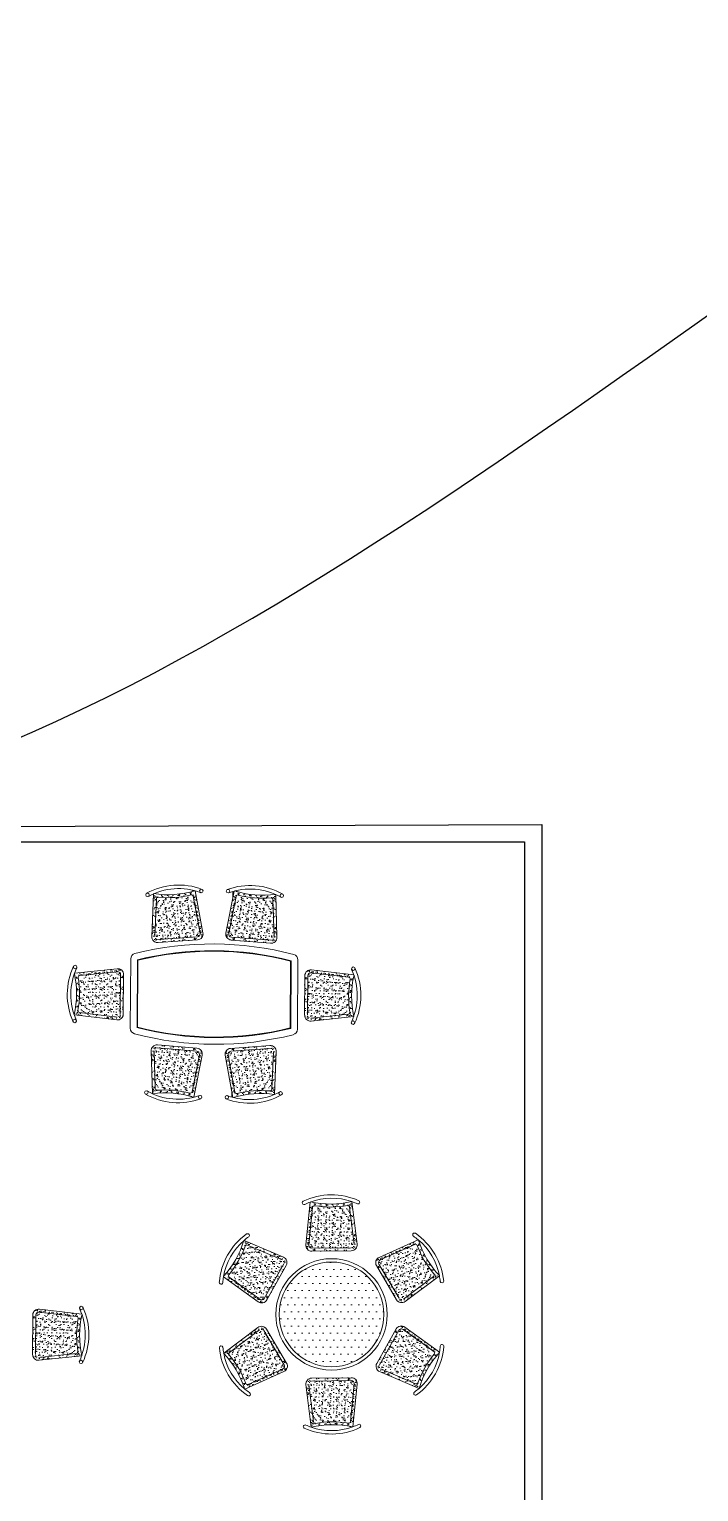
# Model space of a CAD drawing. Header units: millimetres. Extents: x 586 to 1010, y 369 to 668.
# Drawn here: x 821.52 to 830.38, y 455.25 to 474.61 of the extents above; entities that cross this region are included whole.
import ezdxf

# ---------------------------------------------------------------- set-up
doc = ezdxf.new("R2010")
doc.units = ezdxf.units.MM
doc.layers.add('finiture', color=7, linetype='Continuous', lineweight=20)

msp = doc.modelspace()

# ---------------------------------------------------------------- hatches: boundary and pattern name
at = {"layer": 'finiture'}
h = msp.add_hatch(dxfattribs=at)
h.set_pattern_fill('AR-SAND,_O', color=256, scale=0.001548, angle=89.6526)
h.set_pattern_definition([(311.558146, (412.019176, 1012.01906), (0.0754065833, 0.0078332724), [0, -0.0597736264, 0, -0.066852082, 0, -0.0639027256]), (281.558146, (412.01918, 1012.01906), (0.115627173, -0.061567602), [0, -0.0322462985, 0, -0.0538749133, 0, -0.020645496]), (241.558146, (412.01575, 1012.06731), (0.0088885044, -0.122140123), [0, -0.019662377, 0, -0.0707845576, 0, -0.0924131724]), (231.558146, (412.01575, 1012.06731), (0.042793749, -0.115476301), [0, -0.0098311886, 0, -0.04640321, 0, -0.053088418])])
edge = h.paths.add_edge_path()
edge.add_arc((823.741, 462.636), 0.0774, 274.0571, 370.3973)
edge.add_line((823.817, 462.65), (823.715, 463.207))
edge.add_ellipse((823.494, 462.415), major_axis=(0.585, 0.578), ratio=1, start_angle=29.7793, end_angle=30.1714)
edge.add_arc((823.351, 464.373), 1.218, 261.2539, 287.1161, ccw=False)
edge.add_ellipse((823.494, 462.415), major_axis=(0.585, 0.578), ratio=1, start_angle=68.8934, end_angle=69.0297)
edge.add_line((823.163, 463.168), (823.141, 462.602))
edge.add_arc((823.218, 462.599), 0.0774, 177.7169, 274.0571)
edge.add_line((823.224, 462.522), (823.746, 462.559))
h = msp.add_hatch(dxfattribs=at)
h.set_pattern_fill('AR-SAND,_O', color=256, scale=0.001548, angle=94.0581)
h.set_pattern_definition([(227.747029, (1242.549724, 1006.983086), (-0.075306047, 0.008747128), [0, -0.0597736264, 0, -0.066852082, 0, -0.0639027256]), (257.747029, (1242.54972, 1006.98309), (-0.116365282, -0.060160901), [0, -0.0322462985, 0, -0.0538749133, 0, -0.020645496]), (297.747029, (1242.55373, 1007.03129), (-0.0103690053, -0.122023354), [0, -0.019662377, 0, -0.0707845576, 0, -0.0924131724]), (307.747029, (1242.55373, 1007.03129), (-0.044190947, -0.114948864), [0, -0.0098311886, 0, -0.04640321, 0, -0.053088418])])
h.paths.add_polyline_path([(824.19, 462.556, -0.447008), (824.12, 462.648), (824.229, 463.204, -0.001711), (824.235, 463.206, 0.113327), (824.778, 463.159, -0.000595), (824.78, 463.158), (824.796, 462.592, -0.447008), (824.712, 462.513)])
h = msp.add_hatch(dxfattribs=at)
h.set_pattern_fill('AR-SAND,_O', color=256, scale=0.001548, angle=359.5466)
h.set_pattern_definition([(37.046588, (242.621985, 94.867634), (-0.0018775036, 0.075789102), [0, -0.0597736264, 0, -0.066852082, 0, -0.0639027256]), (7.046588, (242.62199, 94.86763), (0.070472091, 0.11042598), [0, -0.0322462985, 0, -0.0538749133, 0, -0.020645496]), (327.046588, (242.57362, 94.86802), (0.122460842, -0.000746604), [0, -0.019662377, 0, -0.0707845576, 0, -0.0924131724]), (317.046588, (242.57362, 94.86802), (0.118484662, 0.033577763), [0, -0.0098311886, 0, -0.04640321, 0, -0.053088418])])
h.paths.add_polyline_path([(822.766, 462.098, 0.447008), (822.681, 462.176), (822.117, 462.118, 0.001711), (822.115, 462.112, -0.113327), (822.112, 461.567, 0.000595), (822.113, 461.565), (822.675, 461.498, 0.447008), (822.762, 461.575)])
h = msp.add_hatch(dxfattribs=at)
h.set_pattern_fill('AR-SAND,_O', color=256, scale=0.001548, angle=359.5466)
h.set_pattern_definition([(142.258587, (1400.812455, 87.84487), (0.002796436, 0.075760761), [0, -0.0597736264, 0, -0.066852082, 0, -0.0639027256]), (172.258587, (1400.81245, 87.84487), (-0.069127809, 0.111272453), [0, -0.0322462985, 0, -0.0538749133, 0, -0.020645496]), (212.258587, (1400.860824, 87.84467), (-0.122460891, 0.000738495), [0, -0.019662377, 0, -0.0707845576, 0, -0.0924131724]), (222.258587, (1400.86082, 87.84467), (-0.118068762, 0.03501212), [0, -0.0098311886, 0, -0.04640321, 0, -0.053088418])])
h.paths.add_polyline_path([(825.164, 462.084, -0.447008), (825.251, 462.16), (825.813, 462.095, -0.001711), (825.815, 462.09, 0.113327), (825.812, 461.545, -0.000595), (825.811, 461.543), (825.248, 461.483, -0.447008), (825.162, 461.56)])
h = msp.add_hatch(dxfattribs=at)
h.set_pattern_fill('AR-SAND,_O', color=256, scale=0.001548, angle=89.6526)
h.set_pattern_definition([(47.747029, (405.37762, -83.30256), (0.075306047, -0.008747128), [0, -0.0597736264, 0, -0.066852082, 0, -0.0639027256]), (77.747029, (405.37762, -83.30256), (0.116365282, 0.060160901), [0, -0.0322462985, 0, -0.0538749133, 0, -0.020645496]), (117.747029, (405.373615, -83.350764), (0.0103690053, 0.122023354), [0, -0.019662377, 0, -0.0707845576, 0, -0.0924131724]), (127.747029, (405.37362, -83.35076), (0.044190947, 0.114948864), [0, -0.0098311886, 0, -0.04640321, 0, -0.053088418])])
edge = h.paths.add_edge_path()
edge.add_arc((823.731, 461.047), 0.0774, -11.0921, 85.2481, ccw=False)
edge.add_line((823.807, 461.032), (823.698, 460.476))
edge.add_ellipse((823.487, 461.271), major_axis=(0.578, -0.585), ratio=1, start_angle=329.8286, end_angle=330.2207, ccw=False)
edge.add_arc((823.32, 459.315), 1.218, 72.1891, 98.0513)
edge.add_ellipse((823.487, 461.271), major_axis=(0.578, -0.585), ratio=1, start_angle=290.9703, end_angle=291.1066, ccw=False)
edge.add_line((823.147, 460.522), (823.132, 461.088))
edge.add_arc((823.209, 461.09), 0.0774, 85.2481, 181.5883, ccw=False)
edge.add_line((823.216, 461.168), (823.737, 461.124))
h = msp.add_hatch(dxfattribs=at)
h.set_pattern_fill('AR-SAND,_O', color=256, scale=0.001548, angle=94.0581)
h.set_pattern_definition([(131.558146, (1235.90817, -88.338537), (-0.0754065833, -0.0078332724), [0, -0.0597736264, 0, -0.066852082, 0, -0.0639027256]), (101.558146, (1235.90817, -88.33854), (-0.115627173, 0.061567602), [0, -0.0322462985, 0, -0.0538749133, 0, -0.020645496]), (61.558146, (1235.911594, -88.386785), (-0.0088885044, 0.122140123), [0, -0.019662377, 0, -0.0707845576, 0, -0.0924131724]), (51.558146, (1235.91159, -88.38678), (-0.042793749, 0.115476301), [0, -0.0098311886, 0, -0.04640321, 0, -0.053088418])])
h.paths.add_polyline_path([(824.181, 461.121, 0.447008), (824.111, 461.03), (824.213, 460.473, 0.001711), (824.218, 460.472, -0.113327), (824.762, 460.511, 0.000595), (824.764, 460.512), (824.786, 461.078, 0.447008), (824.704, 461.159)])
h = msp.add_hatch(dxfattribs=at)
h.set_pattern_fill('AR-SAND,_O', color=256, scale=0.001548, angle=279.4056)
h.set_pattern_definition([(233.094441, (1191.0577, 1039.48444), (-0.0757934935, 0.001690949), [0, -0.0597736264, 0, -0.066852082, 0, -0.0639027256]), (263.094441, (1191.0577, 1039.48444), (-0.110252184, -0.070743683), [0, -0.0322462985, 0, -0.0538749133, 0, -0.020645496]), (303.094441, (1191.0572, 1039.53281), (0.0010480293, -0.122458633), [0, -0.019662377, 0, -0.0707845576, 0, -0.0924131724]), (313.094441, (1191.0572, 1039.53281), (-0.03328602, -0.118566952), [0, -0.0098311886, 0, -0.04640321, 0, -0.053088418])])
h.paths.add_polyline_path([(825.256, 458.438, -0.447008), (825.178, 458.523), (825.235, 459.087, -0.001711), (825.24, 459.089, 0.113327), (825.786, 459.093, -0.000595), (825.788, 459.093), (825.856, 458.53, -0.447008), (825.78, 458.444)])
h = msp.add_hatch(dxfattribs=at)
h.set_pattern_fill('AR-SAND,_O', color=256, scale=0.001548, angle=339.4056)
h.set_pattern_definition([(293.094441, (504.361616, 1065.10913), (-0.0393611516, -0.0647936163), [0, -0.0597736264, 0, -0.066852082, 0, -0.0639027256]), (323.094441, (504.36162, 1065.10913), (0.006139734, -0.130853034), [0, -0.0322462985, 0, -0.0538749133, 0, -0.020645496]), (3.094441, (504.31948, 1065.13288), (0.106576302, -0.0603216965), [0, -0.019662377, 0, -0.0707845576, 0, -0.0924131724]), (13.094441, (504.31948, 1065.13288), (0.086038982, -0.088110015), [0, -0.0098311886, 0, -0.04640321, 0, -0.053088418])])
h.paths.add_polyline_path([(824.662, 457.793, -0.447008), (824.549, 457.768), (824.089, 458.099, -0.001711), (824.09, 458.104, 0.113327), (824.359, 458.579, -0.000595), (824.36, 458.58), (824.882, 458.358, -0.447008), (824.919, 458.249)])
h = msp.add_hatch(dxfattribs=at)
h.set_pattern_fill('AR-SAND,_O', color=256, scale=0.001548, angle=219.4056)
h.set_pattern_definition([(173.094441, (1512.214114, 431.975845), (-0.036432342, 0.0664845653), [0, -0.0597736264, 0, -0.066852082, 0, -0.0639027256]), (203.094441, (1512.21411, 431.97585), (-0.116391919, 0.060109351), [0, -0.0322462985, 0, -0.0538749133, 0, -0.020645496]), (243.094441, (1512.25575, 432.00046), (-0.1055282725, -0.0621369366), [0, -0.019662377, 0, -0.0707845576, 0, -0.0924131724]), (253.094441, (1512.25575, 432.00046), (-0.119325002, -0.030456937), [0, -0.0098311886, 0, -0.04640321, 0, -0.053088418])])
h.paths.add_polyline_path([(826.113, 458.246, -0.447008), (826.147, 458.356), (826.664, 458.589, -0.001711), (826.668, 458.585, 0.113327), (826.945, 458.115, -0.000595), (826.945, 458.113), (826.492, 457.773, -0.447008), (826.379, 457.795)])
h = msp.add_hatch(dxfattribs=at)
h.set_pattern_fill('DOTS', color=256, scale=0.05898, style=0)
h.set_pattern_definition([(0, (784.39899, 441.99811), (0.04681518, 0.09363037), [0, -0.09363037])])
h.paths.add_polyline_path([(826.211, 457.601, 1), (824.825, 457.601, 1)])
h = msp.add_hatch(dxfattribs=at)
h.set_pattern_fill('AR-SAND,_O', color=256, scale=0.001548, angle=359.5466)
h.set_pattern_definition([(142.258587, (1397.21335, 83.35512), (0.002796436, 0.075760761), [0, -0.0597736264, 0, -0.066852082, 0, -0.0639027256]), (172.258587, (1397.21335, 83.35512), (-0.069127809, 0.111272453), [0, -0.0322462985, 0, -0.0538749133, 0, -0.020645496]), (212.258587, (1397.26172, 83.35492), (-0.122460891, 0.000738495), [0, -0.019662377, 0, -0.0707845576, 0, -0.0924131724]), (222.258587, (1397.26172, 83.35492), (-0.118068762, 0.03501212), [0, -0.0098311886, 0, -0.04640321, 0, -0.053088418])])
h.paths.add_polyline_path([(821.565, 457.594, -0.447008), (821.652, 457.671), (822.214, 457.606, -0.001711), (822.216, 457.6, 0.113327), (822.213, 457.055, -0.000595), (822.212, 457.053), (821.649, 456.993, -0.447008), (821.563, 457.07)])
h = msp.add_hatch(dxfattribs=at)
h.set_pattern_fill('AR-SAND,_O', color=256, scale=0.001548, angle=39.4056)
h.set_pattern_definition([(353.094441, (138.821944, 483.22522), (0.036432342, -0.0664845653), [0, -0.0597736264, 0, -0.066852082, 0, -0.0639027256]), (23.094441, (138.82194, 483.22522), (0.116391919, -0.060109351), [0, -0.0322462985, 0, -0.0538749133, 0, -0.020645496]), (63.094441, (138.78031, 483.2006), (0.1055282725, 0.0621369366), [0, -0.019662377, 0, -0.0707845576, 0, -0.0924131724]), (73.094441, (138.78031, 483.2006), (0.119325002, 0.030456937), [0, -0.0098311886, 0, -0.04640321, 0, -0.053088418])])
h.paths.add_polyline_path([(824.923, 456.955, -0.447008), (824.889, 456.845), (824.372, 456.612, -0.001711), (824.368, 456.616, 0.113327), (824.091, 457.086, -0.000595), (824.091, 457.088), (824.544, 457.428, -0.447008), (824.657, 457.406)])
h = msp.add_hatch(dxfattribs=at)
h.set_pattern_fill('AR-SAND,_O', color=256, scale=0.001548, angle=159.4056)
h.set_pattern_definition([(113.094441, (1146.67444, -149.908066), (0.0393611516, 0.0647936163), [0, -0.0597736264, 0, -0.066852082, 0, -0.0639027256]), (143.094441, (1146.67444, -149.90807), (-0.006139734, 0.130853034), [0, -0.0322462985, 0, -0.0538749133, 0, -0.020645496]), (183.094441, (1146.71658, -149.931815), (-0.106576302, 0.0603216965), [0, -0.019662377, 0, -0.0707845576, 0, -0.0924131724]), (193.094441, (1146.71658, -149.93182), (-0.086038982, 0.088110015), [0, -0.0098311886, 0, -0.04640321, 0, -0.053088418])])
h.paths.add_polyline_path([(826.374, 457.408, -0.447008), (826.487, 457.433), (826.947, 457.102, -0.001711), (826.946, 457.097, 0.113327), (826.677, 456.622, -0.000595), (826.676, 456.621), (826.154, 456.843, -0.447008), (826.117, 456.952)])
h = msp.add_hatch(dxfattribs=at)
h.set_pattern_fill('AR-SAND,_O', color=256, scale=0.001548, angle=99.4056)
h.set_pattern_definition([(53.094441, (459.97836, -124.28338), (0.0757934935, -0.001690949), [0, -0.0597736264, 0, -0.066852082, 0, -0.0639027256]), (83.094441, (459.97836, -124.28338), (0.110252184, 0.070743683), [0, -0.0322462985, 0, -0.0538749133, 0, -0.020645496]), (123.094441, (459.97886, -124.33175), (-0.0010480293, 0.122458633), [0, -0.019662377, 0, -0.0707845576, 0, -0.0924131724]), (133.094441, (459.97886, -124.33175), (0.03328602, 0.118566952), [0, -0.0098311886, 0, -0.04640321, 0, -0.053088418])])
h.paths.add_polyline_path([(825.78, 456.763, -0.447008), (825.858, 456.678), (825.801, 456.114, -0.001711), (825.796, 456.112, 0.113327), (825.25, 456.108, -0.000595), (825.249, 456.108), (825.18, 456.671, -0.447008), (825.256, 456.757)])

# ---------------------------------------------------------------- linework, layer by layer
at = {"lineweight": 25}
for points in [[(797.41, 463.976), (828.302, 464.084), (828.302, 444.084), (816.086, 444.084)], [(805.682, 463.854), (828.072, 463.854), (828.072, 444.314), (816.086, 444.314)]]:
    msp.add_lwpolyline(points, dxfattribs=at)
at = {"color": 254, "lineweight": 25}
for points in [[(671.712, 620.709), (706.735, 621.773), (754.26, 613.83), (814.661, 600.148), (855.757, 598.01), (895.067, 567.065), (920.01, 542.018), (952.008, 521.248), (977.223, 504.653), (979.635, 479.234), (986.344, 463.855), (988.798, 462.385)], [(654.944, 595.472), (670.267, 587.317), (714.302, 595.165), (787.089, 595.165), (819.394, 580.944), (821.03, 562.85), (813.491, 552.788), (808.734, 539.671), (796.407, 534.706), (791.022, 527.249), (791.022, 507.547), (797.301, 476.527), (814.975, 463.89), (836.148, 474.682), (874.022, 478.588), (885.729, 462.733), (863.004, 436.079), (845.789, 420.685), (845.104, 408.675)]]:
    msp.add_spline(points, degree=3, dxfattribs=at)
at = {"layer": 'finiture'}
for p, q in [((823.817, 462.65), (823.715, 463.207)), ((823.141, 462.602), (823.163, 463.168)), ((823.18, 462.601), (823.2, 463.1)), ((823.779, 462.643), (823.688, 463.136)), ((824.12, 462.648), (824.229, 463.204)), ((824.158, 462.641), (824.255, 463.133)), ((824.213, 463.2), (824.213, 463.12)), ((824.757, 462.591), (824.743, 463.091)), ((824.796, 462.592), (824.78, 463.158)), ((823.743, 462.598), (823.221, 462.561)), ((823.746, 462.559), (823.224, 462.522)), ((824.19, 462.556), (824.712, 462.513)), ((824.193, 462.595), (824.715, 462.552)), ((822.861, 462.306), (822.855, 461.388)), ((822.949, 462.294), (822.944, 461.399)), ((822.956, 462.288), (822.951, 461.404)), ((824.971, 461.392), (824.976, 462.276)), ((824.978, 461.386), (824.984, 462.282)), ((825.067, 461.374), (825.072, 462.293)), ((822.681, 462.176), (822.117, 462.118)), ((822.685, 462.137), (822.186, 462.086)), ((822.727, 462.099), (822.723, 461.575)), ((822.766, 462.098), (822.762, 461.575)), ((825.164, 462.084), (825.162, 461.56)), ((825.203, 462.084), (825.201, 461.56)), ((825.246, 462.122), (825.744, 462.064)), ((825.251, 462.16), (825.813, 462.095)), ((822.675, 461.498), (822.113, 461.565)), ((822.68, 461.537), (822.183, 461.596)), ((825.244, 461.521), (825.741, 461.574)), ((825.248, 461.483), (825.811, 461.543)), ((823.132, 461.088), (823.147, 460.522)), ((823.17, 461.089), (823.184, 460.59)), ((823.734, 461.086), (823.212, 461.129)), ((823.737, 461.124), (823.216, 461.168)), ((824.181, 461.121), (824.704, 461.159)), ((824.184, 461.083), (824.706, 461.12)), ((824.748, 461.08), (824.728, 460.58)), ((824.786, 461.078), (824.764, 460.512)), ((823.769, 461.04), (823.673, 460.547)), ((823.807, 461.032), (823.698, 460.476)), ((824.111, 461.03), (824.213, 460.473)), ((824.149, 461.037), (824.239, 460.544)), ((824.197, 460.478), (824.197, 460.557)), ((825.217, 458.52), (825.267, 459.018)), ((825.817, 458.526), (825.757, 459.022)), ((824.866, 458.323), (824.406, 458.518)), ((825.256, 458.477), (825.779, 458.482)), ((826.163, 458.321), (826.621, 458.527)), ((824.628, 457.812), (824.885, 458.268)), ((826.146, 458.266), (826.412, 457.815)), ((824.572, 457.799), (824.165, 458.092)), ((826.469, 457.804), (826.869, 458.104)), ((821.565, 457.594), (821.563, 457.07)), ((821.604, 457.594), (821.602, 457.07)), ((821.647, 457.632), (822.145, 457.575)), ((821.652, 457.671), (822.214, 457.606)), ((826.465, 457.402), (826.871, 457.109)), ((824.567, 457.397), (824.167, 457.097)), ((824.89, 456.935), (824.624, 457.386)), ((826.408, 457.389), (826.151, 456.933)), ((821.645, 457.031), (822.142, 457.085)), ((821.649, 456.993), (822.212, 457.053)), ((824.873, 456.88), (824.416, 456.674)), ((826.17, 456.879), (826.63, 456.683)), ((825.219, 456.675), (825.279, 456.179)), ((825.78, 456.724), (825.257, 456.719)), ((825.819, 456.682), (825.769, 456.183))]:
    msp.add_line(p, q, dxfattribs=at)
for points in [[(825.86, 459.064, 0.023708), (825.788, 459.093), (825.856, 458.53, -0.446804), (825.78, 458.444), (825.256, 458.438, -0.447008), (825.178, 458.523), (825.235, 459.087, 0.023739), (825.163, 459.057, -1), (825.143, 459.098, -0.222222), (825.879, 459.106, -0.956654)], [(824.422, 458.628, 0.023708), (824.36, 458.58), (824.882, 458.358, -0.446804), (824.919, 458.249), (824.662, 457.793, -0.447008), (824.549, 457.768), (824.089, 458.099, 0.023739), (824.08, 458.021, -1), (824.033, 458.025, -0.222222), (824.395, 458.666, -0.956654)], [(826.956, 458.036, 0.023708), (826.945, 458.113), (826.492, 457.773, -0.446804), (826.379, 457.795), (826.113, 458.246, -0.447008), (826.147, 458.356), (826.664, 458.589, 0.023739), (826.602, 458.636, -1), (826.628, 458.674, -0.222222), (827.002, 458.041, -0.956654)], [(824.08, 457.165, 0.023708), (824.091, 457.088), (824.544, 457.428, -0.446804), (824.657, 457.406), (824.923, 456.955, -0.447008), (824.889, 456.845), (824.372, 456.612, 0.023739), (824.434, 456.565, -1), (824.408, 456.527, -0.222222), (824.034, 457.16, -0.956654)], [(826.614, 456.573, 0.023708), (826.676, 456.621), (826.154, 456.843, -0.446804), (826.117, 456.952), (826.374, 457.408, -0.447008), (826.487, 457.433), (826.947, 457.102, 0.023739), (826.956, 457.18, -1), (827.003, 457.176, -0.222222), (826.641, 456.535, -0.956654)], [(825.176, 456.137, 0.023708), (825.249, 456.108), (825.18, 456.671, -0.446804), (825.256, 456.757), (825.78, 456.763, -0.447008), (825.858, 456.678), (825.801, 456.114, 0.023739), (825.873, 456.144, -1), (825.893, 456.103, -0.222222), (825.157, 456.095, -0.956654)]]:
    msp.add_lwpolyline(points, format="xyb", close=True, dxfattribs=at)
for centre, radius in [((823.795, 463.205), 0.0232), ((824.149, 463.203), 0.0232), ((823.083, 463.154), 0.0232), ((824.86, 463.144), 0.0232), ((822.126, 462.198), 0.0232), ((825.806, 462.176), 0.0232), ((822.12, 461.484), 0.0232), ((825.803, 461.462), 0.0232), ((823.067, 460.537), 0.0232), ((823.779, 460.477), 0.0232), ((824.132, 460.475), 0.0232), ((824.844, 460.526), 0.0232), ((825.518, 457.601), 0.737), ((825.518, 457.601), 0.693), ((822.207, 457.686), 0.0232), ((822.203, 456.972), 0.0232)]:
    msp.add_circle(centre, radius, dxfattribs=at)
for centre, radius, start, end in [((823.494, 462.415), 0.869, 68.9995, 119.1147), ((823.494, 462.415), 0.822, 68.9995, 119.1147), ((823.351, 464.373), 1.218, 261.1706, 287.1161), ((824.44, 462.409), 0.869, 60.1905, 110.3057), ((824.44, 462.409), 0.822, 60.1905, 110.3057), ((823.223, 463.099), 0.0232, 84.2699, 177.7169), ((823.351, 464.373), 1.257, 264.2699, 284.235), ((823.665, 463.132), 0.0232, 10.3973, 104.235), ((824.607, 464.366), 1.218, 252.1891, 278.1346), ((824.278, 463.129), 0.0232, 75.0701, 168.9079), ((824.607, 464.366), 1.257, 255.0701, 275.0353), ((824.72, 463.09), 0.0232, 1.5883, 95.0353), ((823.741, 462.636), 0.0387, 274.0571, 10.3973), ((823.741, 462.636), 0.0774, 274.0571, 10.3973), ((824.196, 462.634), 0.0774, 168.9079, 265.2481), ((824.196, 462.634), 0.0387, 168.9079, 265.2481), ((823.942, 458.283), 4.221, 75.2408, 104.0644), ((823.218, 462.599), 0.0774, 177.719, 274.0592), ((824.718, 462.59), 0.0774, 265.246, 1.5862), ((822.934, 462.306), 0.0737, 104.0644, 179.6526), ((823.942, 458.283), 4.132, 75.3993, 103.9059), ((823.942, 458.283), 4.125, 75.4789, 103.8262), ((824.999, 462.293), 0.0737, 359.6526, 75.2408), ((822.89, 461.835), 0.869, 154.4879, 204.6032), ((822.89, 461.835), 0.822, 154.4879, 204.6032), ((820.926, 461.847), 1.218, 346.659, 12.6045), ((820.926, 461.847), 1.257, 349.7583, 9.7235), ((822.188, 462.063), 0.0232, 95.8857, 189.7235), ((822.689, 462.099), 0.0774, 359.5455, 95.8857), ((822.689, 462.099), 0.0387, 359.5455, 95.8857), ((825.242, 462.083), 0.0774, 83.4194, 179.7596), ((825.242, 462.083), 0.0387, 83.4194, 179.7596), ((825.742, 462.041), 0.0232, 349.5817, 83.4194), ((825.037, 461.822), 0.822, 334.702, 24.8173), ((827.001, 461.81), 1.218, 166.7006, 192.6461), ((825.037, 461.822), 0.869, 334.702, 24.8173), ((827.001, 461.81), 1.257, 169.5817, 189.5469), ((822.186, 461.619), 0.0232, 169.7583, 263.2053), ((822.684, 461.575), 0.0774, 263.2074, 359.5476), ((825.24, 461.56), 0.0774, 179.7575, 276.0977), ((825.738, 461.597), 0.0232, 276.0998, 9.5469), ((822.929, 461.387), 0.0737, 179.6526, 255.2408), ((823.985, 465.397), 4.221, 255.2408, 284.0644), ((823.985, 465.397), 4.132, 255.3993, 283.9059), ((823.985, 465.397), 4.125, 255.4789, 283.8262), ((824.993, 461.375), 0.0737, 284.0644, 359.6526), ((823.209, 461.09), 0.0774, 85.246, 181.5862), ((823.731, 461.047), 0.0387, 348.9079, 85.2481), ((823.731, 461.047), 0.0774, 348.9079, 85.2481), ((824.187, 461.044), 0.0774, 94.0571, 190.3973), ((824.187, 461.044), 0.0387, 94.0571, 190.3973), ((824.709, 461.081), 0.0774, 357.719, 94.0592), ((823.487, 461.271), 0.869, 240.1905, 290.3057), ((823.487, 461.271), 0.822, 240.1905, 290.3057), ((823.32, 459.315), 1.218, 72.1891, 98.1346), ((823.208, 460.59), 0.0232, 181.5883, 275.0353), ((823.32, 459.315), 1.257, 75.0701, 95.0353), ((823.65, 460.552), 0.0232, 255.0701, 348.9079), ((824.433, 461.265), 0.869, 248.9995, 299.1147), ((824.433, 461.265), 0.822, 248.9995, 299.1147), ((824.577, 459.307), 1.218, 81.1706, 107.1161), ((824.262, 460.548), 0.0232, 190.3973, 284.235), ((824.577, 459.307), 1.257, 84.2699, 104.235), ((824.705, 460.581), 0.0232, 264.2699, 357.7169), ((825.519, 458.329), 0.81, 70.6461, 110.5449), ((825.503, 460.279), 1.218, 257.5365, 283.482), ((825.29, 459.016), 0.0232, 80.4176, 174.2553), ((825.503, 460.279), 1.257, 260.4176, 280.3827), ((825.734, 459.019), 0.0232, 6.9357, 100.3827), ((824.888, 457.966), 0.81, 130.6461, 170.5449), ((823.191, 458.927), 1.218, 317.5365, 343.482), ((826.149, 457.964), 0.81, 10.6461, 50.5449), ((827.83, 458.952), 1.218, 197.5365, 223.482), ((823.191, 458.927), 1.257, 320.4176, 340.3827), ((824.397, 458.497), 0.0232, 66.9357, 160.3827), ((825.255, 458.516), 0.0387, 174.2553, 270.5955), ((826.63, 458.506), 0.0232, 20.4176, 114.2553), ((827.83, 458.952), 1.257, 200.4176, 220.3827), ((826.179, 458.286), 0.0387, 114.2553, 210.5955), ((824.178, 458.111), 0.0232, 140.4176, 234.2553), ((826.855, 458.123), 0.0232, 306.9357, 40.3827), ((824.594, 457.831), 0.0387, 234.2553, 330.5955), ((821.643, 457.594), 0.0774, 83.4194, 179.7596), ((821.643, 457.594), 0.0387, 83.4194, 179.7596), ((821.438, 457.333), 0.822, 334.702, 24.8173), ((823.402, 457.32), 1.218, 166.7006, 192.6461), ((821.438, 457.333), 0.869, 334.702, 24.8173), ((822.143, 457.552), 0.0232, 349.5817, 83.4194), ((823.402, 457.32), 1.257, 169.5817, 189.5469), ((826.442, 457.37), 0.0387, 54.2553, 150.5955), ((821.64, 457.07), 0.0774, 179.7575, 276.0977), ((822.139, 457.108), 0.0232, 276.0998, 9.5469), ((823.206, 456.249), 1.218, 17.5365, 43.482), ((824.887, 457.237), 0.81, 190.6461, 230.5449), ((824.181, 457.078), 0.0232, 126.9357, 220.3827), ((823.206, 456.249), 1.257, 20.4176, 40.3827), ((827.845, 456.274), 1.257, 140.4176, 160.3827), ((826.148, 457.235), 0.81, 310.6461, 350.5449), ((827.845, 456.274), 1.218, 137.5365, 163.482), ((826.858, 457.09), 0.0232, 320.4176, 54.2553), ((824.857, 456.915), 0.0387, 294.2553, 30.5955), ((824.406, 456.695), 0.0232, 200.4176, 294.2553), ((825.781, 456.685), 0.0387, 354.2553, 90.5955), ((826.639, 456.704), 0.0232, 246.9357, 340.3827), ((825.533, 454.922), 1.218, 77.5365, 103.482), ((825.517, 456.872), 0.81, 250.6461, 290.5449), ((825.302, 456.182), 0.0232, 186.9357, 280.3827), ((825.533, 454.922), 1.257, 80.4176, 100.3827), ((825.746, 456.185), 0.0232, 260.4176, 354.2553)]:
    msp.add_arc(centre, radius, start, end, dxfattribs=at)

doc.saveas('drawing.dxf')
